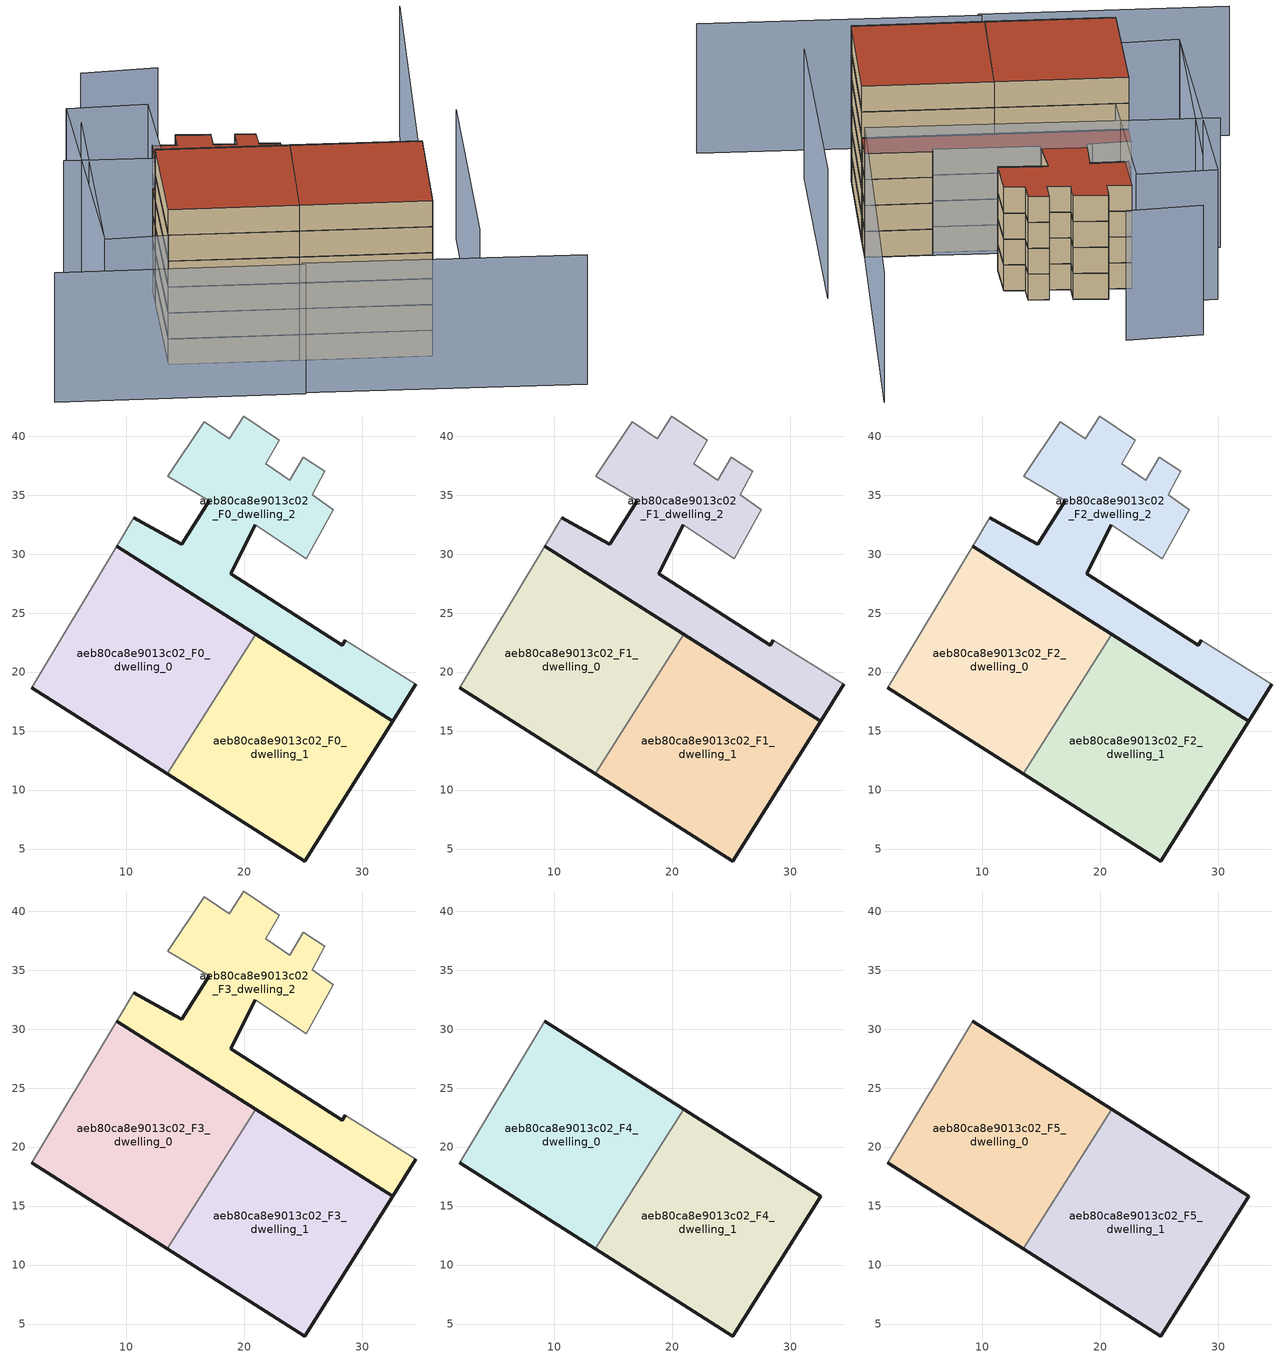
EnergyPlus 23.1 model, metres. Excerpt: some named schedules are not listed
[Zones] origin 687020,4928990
aeb80ca8e9013c02_F0_dwelling_0
 floor ground (EU_floor_Construction): 13.49,11.38 20.98,23.2 9.19,30.66 2,18.66 z0
 wall outside (EU_wall_Construction): 9.19,30.66 20.98,23.2 / 13.49,11.38 2,18.66 z0:3
 wall adiabatic (EU_wall_Construction): 2,18.66 9.19,30.66 z0:3
 wall to aeb80ca8e9013c02_F0_dwelling_1 (EU_wall_Construction): 20.98,23.2 13.49,11.38 z0:3
aeb80ca8e9013c02_F0_dwelling_1
 floor ground (EU_floor_Construction): 25.16,3.99 32.59,15.84 20.98,23.2 13.49,11.38 z0
 wall outside (EU_wall_Construction): 20.98,23.2 32.59,15.84 25.16,3.99 13.49,11.38 z0:3
aeb80ca8e9013c02_F0_dwelling_2
 floor ground (EU_floor_Construction): 32.59,15.84 34.56,18.98 28.59,22.72 28.31,22.28 18.87,28.33 20.94,32.5 25.27,29.6 27.58,33.75 25.78,35.04 26.85,37 25,38.22 23.89,36.26 21.82,37.67 22.97,39.63 19.97,41.71 18.74,39.78 16.61,41.23 13.55,36.6 17.06,34.54 14.74,30.84 14.18,31.15 10.64,33.08 9.19,30.66 z0
 wall outside (EU_wall_Construction): 20.94,32.5 18.87,28.33 28.31,22.28 28.59,22.72 / 34.56,18.98 32.59,15.84 9.19,30.66 / 10.64,33.08 14.18,31.15 14.74,30.84 17.06,34.54 z0:3
 wall adiabatic (EU_wall_Construction): 17.06,34.54 13.55,36.6 16.61,41.23 18.74,39.78 19.97,41.71 22.97,39.63 21.82,37.67 23.89,36.26 25,38.22 26.85,37 25.78,35.04 27.58,33.75 25.27,29.6 20.94,32.5 / 28.59,22.72 34.56,18.98 / 9.19,30.66 10.64,33.08 z0:3
aeb80ca8e9013c02_F1_dwelling_0
 floor to aeb80ca8e9013c02_F0_dwelling_0 (EU_floor_Construction): 13.49,11.38 20.98,23.2 9.19,30.66 2,18.66 z3
 wall outside (EU_wall_Construction): 9.19,30.66 20.98,23.2 / 13.49,11.38 2,18.66 z3:6
 wall adiabatic (EU_wall_Construction): 2,18.66 9.19,30.66 z3:6
 wall to aeb80ca8e9013c02_F1_dwelling_1 (EU_wall_Construction): 20.98,23.2 13.49,11.38 z3:6
aeb80ca8e9013c02_F1_dwelling_1
 floor to aeb80ca8e9013c02_F0_dwelling_1 (EU_floor_Construction): 25.16,3.99 32.59,15.84 20.98,23.2 13.49,11.38 z3
 wall outside (EU_wall_Construction): 20.98,23.2 32.59,15.84 25.16,3.99 13.49,11.38 z3:6
aeb80ca8e9013c02_F1_dwelling_2
 floor to aeb80ca8e9013c02_F0_dwelling_2 (EU_floor_Construction): 32.59,15.84 34.56,18.98 28.59,22.72 28.31,22.28 18.87,28.33 20.94,32.5 25.27,29.6 27.58,33.75 25.78,35.04 26.85,37 25,38.22 23.89,36.26 21.82,37.67 22.97,39.63 19.97,41.71 18.74,39.78 16.61,41.23 13.55,36.6 17.06,34.54 14.74,30.84 14.18,31.15 10.64,33.08 9.19,30.66 z3
 wall outside (EU_wall_Construction): 20.94,32.5 18.87,28.33 28.31,22.28 28.59,22.72 / 34.56,18.98 32.59,15.84 9.19,30.66 / 10.64,33.08 14.18,31.15 14.74,30.84 17.06,34.54 z3:6
 wall adiabatic (EU_wall_Construction): 17.06,34.54 13.55,36.6 16.61,41.23 18.74,39.78 19.97,41.71 22.97,39.63 21.82,37.67 23.89,36.26 25,38.22 26.85,37 25.78,35.04 27.58,33.75 25.27,29.6 20.94,32.5 / 28.59,22.72 34.56,18.98 / 9.19,30.66 10.64,33.08 z3:6
aeb80ca8e9013c02_F2_dwelling_0
 floor to aeb80ca8e9013c02_F1_dwelling_0 (EU_floor_Construction): 13.49,11.38 20.98,23.2 9.19,30.66 2,18.66 z6
 wall outside (EU_wall_Construction): 9.19,30.66 20.98,23.2 / 13.49,11.38 2,18.66 z6:9
 wall adiabatic (EU_wall_Construction): 2,18.66 9.19,30.66 z6:9
 wall to aeb80ca8e9013c02_F2_dwelling_1 (EU_wall_Construction): 20.98,23.2 13.49,11.38 z6:9
aeb80ca8e9013c02_F2_dwelling_1
 floor to aeb80ca8e9013c02_F1_dwelling_1 (EU_floor_Construction): 25.16,3.99 32.59,15.84 20.98,23.2 13.49,11.38 z6
 wall outside (EU_wall_Construction): 20.98,23.2 32.59,15.84 25.16,3.99 13.49,11.38 z6:9
aeb80ca8e9013c02_F2_dwelling_2
 floor to aeb80ca8e9013c02_F1_dwelling_2 (EU_floor_Construction): 32.59,15.84 34.56,18.98 28.59,22.72 28.31,22.28 18.87,28.33 20.94,32.5 25.27,29.6 27.58,33.75 25.78,35.04 26.85,37 25,38.22 23.89,36.26 21.82,37.67 22.97,39.63 19.97,41.71 18.74,39.78 16.61,41.23 13.55,36.6 17.06,34.54 14.74,30.84 14.18,31.15 10.64,33.08 9.19,30.66 z6
 wall outside (EU_wall_Construction): 20.94,32.5 18.87,28.33 28.31,22.28 28.59,22.72 / 34.56,18.98 32.59,15.84 9.19,30.66 / 10.64,33.08 14.18,31.15 14.74,30.84 17.06,34.54 z6:9
 wall adiabatic (EU_wall_Construction): 17.06,34.54 13.55,36.6 16.61,41.23 18.74,39.78 19.97,41.71 22.97,39.63 21.82,37.67 23.89,36.26 25,38.22 26.85,37 25.78,35.04 27.58,33.75 25.27,29.6 20.94,32.5 / 28.59,22.72 34.56,18.98 / 9.19,30.66 10.64,33.08 z6:9
aeb80ca8e9013c02_F3_dwelling_0
 floor to aeb80ca8e9013c02_F2_dwelling_0 (EU_floor_Construction): 13.49,11.38 20.98,23.2 9.19,30.66 2,18.66 z9
 wall outside (EU_wall_Construction): 9.19,30.66 20.98,23.2 / 13.49,11.38 2,18.66 z9:12
 wall adiabatic (EU_wall_Construction): 2,18.66 9.19,30.66 z9:12
 wall to aeb80ca8e9013c02_F3_dwelling_1 (EU_wall_Construction): 20.98,23.2 13.49,11.38 z9:12
aeb80ca8e9013c02_F3_dwelling_1
 floor to aeb80ca8e9013c02_F2_dwelling_1 (EU_floor_Construction): 25.16,3.99 32.59,15.84 20.98,23.2 13.49,11.38 z9
 wall outside (EU_wall_Construction): 20.98,23.2 32.59,15.84 25.16,3.99 13.49,11.38 z9:12
aeb80ca8e9013c02_F3_dwelling_2
 floor to aeb80ca8e9013c02_F2_dwelling_2 (EU_floor_Construction): 32.59,15.84 34.56,18.98 28.59,22.72 28.31,22.28 18.87,28.33 20.94,32.5 25.27,29.6 27.58,33.75 25.78,35.04 26.85,37 25,38.22 23.89,36.26 21.82,37.67 22.97,39.63 19.97,41.71 18.74,39.78 16.61,41.23 13.55,36.6 17.06,34.54 14.74,30.84 14.18,31.15 10.64,33.08 9.19,30.66 z9
 wall outside (EU_wall_Construction): 20.94,32.5 18.87,28.33 28.31,22.28 28.59,22.72 / 34.56,18.98 32.59,15.84 9.19,30.66 / 10.64,33.08 14.18,31.15 14.74,30.84 17.06,34.54 z9:12
 wall adiabatic (EU_wall_Construction): 17.06,34.54 13.55,36.6 16.61,41.23 18.74,39.78 19.97,41.71 22.97,39.63 21.82,37.67 23.89,36.26 25,38.22 26.85,37 25.78,35.04 27.58,33.75 25.27,29.6 20.94,32.5 / 28.59,22.72 34.56,18.98 / 9.19,30.66 10.64,33.08 z9:12
 roof outside (EU_roof_Construction): 26.85,37 25.78,35.04 27.58,33.75 25.27,29.6 20.94,32.5 18.87,28.33 28.31,22.28 28.59,22.72 34.56,18.98 32.59,15.84 9.19,30.66 10.64,33.08 14.18,31.15 14.74,30.84 17.06,34.54 13.55,36.6 16.61,41.23 18.74,39.78 19.97,41.71 22.97,39.63 21.82,37.67 23.89,36.26 25,38.22 z12
aeb80ca8e9013c02_F4_dwelling_0
 floor to aeb80ca8e9013c02_F3_dwelling_0 (EU_floor_Construction): 13.49,11.38 20.98,23.2 9.19,30.66 2,18.66 z12
 wall outside (EU_wall_Construction): 9.19,30.66 20.98,23.2 / 13.49,11.38 2,18.66 z12:15
 wall adiabatic (EU_wall_Construction): 2,18.66 9.19,30.66 z12:15
 wall to aeb80ca8e9013c02_F4_dwelling_1 (EU_wall_Construction): 20.98,23.2 13.49,11.38 z12:15
aeb80ca8e9013c02_F4_dwelling_1
 floor to aeb80ca8e9013c02_F3_dwelling_1 (EU_floor_Construction): 25.16,3.99 32.59,15.84 20.98,23.2 13.49,11.38 z12
 wall outside (EU_wall_Construction): 20.98,23.2 32.59,15.84 25.16,3.99 13.49,11.38 z12:15
aeb80ca8e9013c02_F5_dwelling_0
 floor to aeb80ca8e9013c02_F4_dwelling_0 (EU_floor_Construction): 13.49,11.38 20.98,23.2 9.19,30.66 2,18.66 z15
 wall outside (EU_wall_Construction): 9.19,30.66 20.98,23.2 / 13.49,11.38 2,18.66 z15:18
 wall adiabatic (EU_wall_Construction): 2,18.66 9.19,30.66 z15:18
 wall to aeb80ca8e9013c02_F5_dwelling_1 (EU_wall_Construction): 20.98,23.2 13.49,11.38 z15:18
 roof outside (EU_roof_Construction): 20.98,23.2 13.49,11.38 2,18.66 9.19,30.66 z18
aeb80ca8e9013c02_F5_dwelling_1
 floor to aeb80ca8e9013c02_F4_dwelling_1 (EU_floor_Construction): 25.16,3.99 32.59,15.84 20.98,23.2 13.49,11.38 z15
 wall outside (EU_wall_Construction): 20.98,23.2 32.59,15.84 25.16,3.99 13.49,11.38 z15:18
 roof outside (EU_roof_Construction): 32.59,15.84 25.16,3.99 13.49,11.38 20.98,23.2 z18
shading: 9.32,5.29 34.18,-10.72 / -12.54,18.78 9.49,4.88 / 10.24,44.97 -3.64,22.23 / 28.76,0.63 43.25,24.3 / 52.78,47 34.49,18.88 / 34.49,18.88 3.56,38.99 / 24.13,50.41 16.99,54.17 / -3.83,21.89 10.88,48.46 / 10.88,48.46 18.33,44.33 / 18.33,44.33 3.62,17.76 / 3.62,17.76 -3.83,21.89 z0:15
[Building]
EU S2 Campaign: North Axis=0; Terrain=City; Solar Distribution=FullExterior
[Site:Location]
Bologna: Latitude=44.5; Longitude=11.25; Time Zone=1; Elevation=37
[SizingPeriod:WeatherFileDays]
AnnualSizingPeriod: Begin Month=1; Begin Day of Month=1; End Month=12; End Day of Month=31; Day of Week for Start Day=Monday; Use Weather File Daylight Saving Period=No; Use Weather File Rain and Snow Indicators=No
[MATERIAL]
EU_InternalMass_Material: Roughness=MediumRough; Thickness=0.1; Conductivity=1; Density=1800; Specific Heat=900; Thermal Absorptance=0.9; Solar Absorptance=0.7; Visible Absorptance=0.7
[MATERIAL:NOMASS] Roughness=MediumRough; Thermal Absorptance=0.9; Solar Absorptance=0.7; Visible Absorptance=0.7
Name | Thermal Resistance
EU_wall_NoMass | 0.905828
EU_roof_NoMass | 0.37593
EU_floor_NoMass | 0.67114
[CONSTRUCTION]
EU_wall_Construction: EU_wall_NoMass
EU_roof_Construction: EU_roof_NoMass
EU_floor_Construction: EU_floor_NoMass
EU_InternalMass_Construction: EU_InternalMass_Material
[ZONE] Type=1; Multiplier=1; Ceiling Height=autocalculate; Floor Area=autocalculate; Part of Total Floor Area=Yes
Name | Volume
aeb80ca8e9013c02_F0_dwelling_0; aeb80ca8e9013c02_F1_dwelling_0; aeb80ca8e9013c02_F2_dwelling_0; aeb80ca8e9013c02_F3_dwelling_0; aeb80ca8e9013c02_F4_dwelling_0; aeb80ca8e9013c02_F5_dwelling_0 | 578.199
aeb80ca8e9013c02_F0_dwelling_1; aeb80ca8e9013c02_F1_dwelling_1; aeb80ca8e9013c02_F2_dwelling_1; aeb80ca8e9013c02_F3_dwelling_1; aeb80ca8e9013c02_F4_dwelling_1; aeb80ca8e9013c02_F5_dwelling_1 | 578.2
aeb80ca8e9013c02_F0_dwelling_2 | 578.186
aeb80ca8e9013c02_F1_dwelling_2; aeb80ca8e9013c02_F2_dwelling_2; aeb80ca8e9013c02_F3_dwelling_2 | 578.187
[INTERNALMASS] Construction=EU_InternalMass_Construction
Name | Zone or ZoneList | Surface Area
aeb80ca8e9013c02_F0_dwelling_0_EU_InternalMass | aeb80ca8e9013c02_F0_dwelling_0 | 192.729
aeb80ca8e9013c02_F0_dwelling_1_EU_InternalMass | aeb80ca8e9013c02_F0_dwelling_1 | 192.735
aeb80ca8e9013c02_F0_dwelling_2_EU_InternalMass | aeb80ca8e9013c02_F0_dwelling_2 | 192.729
aeb80ca8e9013c02_F1_dwelling_0_EU_InternalMass | aeb80ca8e9013c02_F1_dwelling_0 | 192.729
aeb80ca8e9013c02_F1_dwelling_1_EU_InternalMass | aeb80ca8e9013c02_F1_dwelling_1 | 192.735
aeb80ca8e9013c02_F1_dwelling_2_EU_InternalMass | aeb80ca8e9013c02_F1_dwelling_2 | 192.729
aeb80ca8e9013c02_F2_dwelling_0_EU_InternalMass | aeb80ca8e9013c02_F2_dwelling_0 | 192.729
aeb80ca8e9013c02_F2_dwelling_1_EU_InternalMass | aeb80ca8e9013c02_F2_dwelling_1 | 192.735
aeb80ca8e9013c02_F2_dwelling_2_EU_InternalMass | aeb80ca8e9013c02_F2_dwelling_2 | 192.729
aeb80ca8e9013c02_F3_dwelling_0_EU_InternalMass | aeb80ca8e9013c02_F3_dwelling_0 | 192.729
aeb80ca8e9013c02_F3_dwelling_1_EU_InternalMass | aeb80ca8e9013c02_F3_dwelling_1 | 192.735
aeb80ca8e9013c02_F3_dwelling_2_EU_InternalMass | aeb80ca8e9013c02_F3_dwelling_2 | 192.729
aeb80ca8e9013c02_F4_dwelling_0_EU_InternalMass | aeb80ca8e9013c02_F4_dwelling_0 | 289.104
aeb80ca8e9013c02_F4_dwelling_1_EU_InternalMass | aeb80ca8e9013c02_F4_dwelling_1 | 289.101
aeb80ca8e9013c02_F5_dwelling_0_EU_InternalMass | aeb80ca8e9013c02_F5_dwelling_0 | 289.104
aeb80ca8e9013c02_F5_dwelling_1_EU_InternalMass | aeb80ca8e9013c02_F5_dwelling_1 | 289.101
[OTHEREQUIPMENT] Fuel Type=Electricity; Design Level Calculation Method=Watts/Area; Power per Zone Floor Area=1; Fraction Latent=0; Fraction Radiant=0; Fraction Lost=0; Carbon Dioxide Generation Rate=0; EndUse Subcategory=EU_Step8_InternalGains
Name | Zone or ZoneList or Space or SpaceList | Schedule
EU_Step8_InternalGain_aeb80ca8e9013c02_F0_dwelling_0_f000 | aeb80ca8e9013c02_F0_dwelling_0 | EU_Step8_GainSchedule_aeb80ca8e9013c02_F0_dwelling_0_f000
EU_Step8_InternalGain_aeb80ca8e9013c02_F0_dwelling_1_f000 | aeb80ca8e9013c02_F0_dwelling_1 | EU_Step8_GainSchedule_aeb80ca8e9013c02_F0_dwelling_1_f000
EU_Step8_InternalGain_aeb80ca8e9013c02_F0_dwelling_2_f000 | aeb80ca8e9013c02_F0_dwelling_2 | EU_Step8_GainSchedule_aeb80ca8e9013c02_F0_dwelling_2_f000
EU_Step8_InternalGain_aeb80ca8e9013c02_F1_dwelling_0_f000 | aeb80ca8e9013c02_F1_dwelling_0 | EU_Step8_GainSchedule_aeb80ca8e9013c02_F1_dwelling_0_f000
EU_Step8_InternalGain_aeb80ca8e9013c02_F1_dwelling_1_f000 | aeb80ca8e9013c02_F1_dwelling_1 | EU_Step8_GainSchedule_aeb80ca8e9013c02_F1_dwelling_1_f000
EU_Step8_InternalGain_aeb80ca8e9013c02_F1_dwelling_2_f000 | aeb80ca8e9013c02_F1_dwelling_2 | EU_Step8_GainSchedule_aeb80ca8e9013c02_F1_dwelling_2_f000
EU_Step8_InternalGain_aeb80ca8e9013c02_F2_dwelling_0_f000 | aeb80ca8e9013c02_F2_dwelling_0 | EU_Step8_GainSchedule_aeb80ca8e9013c02_F2_dwelling_0_f000
EU_Step8_InternalGain_aeb80ca8e9013c02_F2_dwelling_1_f000 | aeb80ca8e9013c02_F2_dwelling_1 | EU_Step8_GainSchedule_aeb80ca8e9013c02_F2_dwelling_1_f000
EU_Step8_InternalGain_aeb80ca8e9013c02_F2_dwelling_2_f000 | aeb80ca8e9013c02_F2_dwelling_2 | EU_Step8_GainSchedule_aeb80ca8e9013c02_F2_dwelling_2_f000
EU_Step8_InternalGain_aeb80ca8e9013c02_F3_dwelling_0_f000 | aeb80ca8e9013c02_F3_dwelling_0 | EU_Step8_GainSchedule_aeb80ca8e9013c02_F3_dwelling_0_f000
EU_Step8_InternalGain_aeb80ca8e9013c02_F3_dwelling_1_f000 | aeb80ca8e9013c02_F3_dwelling_1 | EU_Step8_GainSchedule_aeb80ca8e9013c02_F3_dwelling_1_f000
EU_Step8_InternalGain_aeb80ca8e9013c02_F3_dwelling_2_f000 | aeb80ca8e9013c02_F3_dwelling_2 | EU_Step8_GainSchedule_aeb80ca8e9013c02_F3_dwelling_2_f000
EU_Step8_InternalGain_aeb80ca8e9013c02_F4_dwelling_0_f000 | aeb80ca8e9013c02_F4_dwelling_0 | EU_Step8_GainSchedule_aeb80ca8e9013c02_F4_dwelling_0_f000
EU_Step8_InternalGain_aeb80ca8e9013c02_F4_dwelling_1_f000 | aeb80ca8e9013c02_F4_dwelling_1 | EU_Step8_GainSchedule_aeb80ca8e9013c02_F4_dwelling_1_f000
EU_Step8_InternalGain_aeb80ca8e9013c02_F5_dwelling_0_f000 | aeb80ca8e9013c02_F5_dwelling_0 | EU_Step8_GainSchedule_aeb80ca8e9013c02_F5_dwelling_0_f000
EU_Step8_InternalGain_aeb80ca8e9013c02_F5_dwelling_1_f000 | aeb80ca8e9013c02_F5_dwelling_1 | EU_Step8_GainSchedule_aeb80ca8e9013c02_F5_dwelling_1_f000
[ZONEVENTILATION:DESIGNFLOWRATE] Schedule=EU_AlwaysOn; Design Flow Rate Calculation Method=AirChanges/Hour; Air Changes per Hour=0.73129; Ventilation Type=Natural; Fan Pressure Rise=0; Fan Total Efficiency=1; Constant Term Coefficient=1; Temperature Term Coefficient=0; Velocity Term Coefficient=0; Velocity Squared Term Coefficient=0; Minimum Indoor Temperature=-100; Maximum Indoor Temperature=100; Delta Temperature=-100; Minimum Outdoor Temperature=-100; Maximum Outdoor Temperature=100; Maximum Wind Speed=40
Name | Zone or ZoneList or Space or SpaceList
EU_ConstantAir_aeb80ca8e9013c02_F0_dwelling_0 | aeb80ca8e9013c02_F0_dwelling_0
EU_ConstantAir_aeb80ca8e9013c02_F0_dwelling_1 | aeb80ca8e9013c02_F0_dwelling_1
EU_ConstantAir_aeb80ca8e9013c02_F0_dwelling_2 | aeb80ca8e9013c02_F0_dwelling_2
EU_ConstantAir_aeb80ca8e9013c02_F1_dwelling_0 | aeb80ca8e9013c02_F1_dwelling_0
EU_ConstantAir_aeb80ca8e9013c02_F1_dwelling_1 | aeb80ca8e9013c02_F1_dwelling_1
EU_ConstantAir_aeb80ca8e9013c02_F1_dwelling_2 | aeb80ca8e9013c02_F1_dwelling_2
EU_ConstantAir_aeb80ca8e9013c02_F2_dwelling_0 | aeb80ca8e9013c02_F2_dwelling_0
EU_ConstantAir_aeb80ca8e9013c02_F2_dwelling_1 | aeb80ca8e9013c02_F2_dwelling_1
EU_ConstantAir_aeb80ca8e9013c02_F2_dwelling_2 | aeb80ca8e9013c02_F2_dwelling_2
EU_ConstantAir_aeb80ca8e9013c02_F3_dwelling_0 | aeb80ca8e9013c02_F3_dwelling_0
EU_ConstantAir_aeb80ca8e9013c02_F3_dwelling_1 | aeb80ca8e9013c02_F3_dwelling_1
EU_ConstantAir_aeb80ca8e9013c02_F3_dwelling_2 | aeb80ca8e9013c02_F3_dwelling_2
EU_ConstantAir_aeb80ca8e9013c02_F4_dwelling_0 | aeb80ca8e9013c02_F4_dwelling_0
EU_ConstantAir_aeb80ca8e9013c02_F4_dwelling_1 | aeb80ca8e9013c02_F4_dwelling_1
EU_ConstantAir_aeb80ca8e9013c02_F5_dwelling_0 | aeb80ca8e9013c02_F5_dwelling_0
EU_ConstantAir_aeb80ca8e9013c02_F5_dwelling_1 | aeb80ca8e9013c02_F5_dwelling_1
[HVACTEMPLATE:THERMOSTAT] Constant Heating Setpoint=20; Constant Cooling Setpoint=50
EU_HeatOnly_aeb80ca8e9013c02_F0_dwelling_0; EU_HeatOnly_aeb80ca8e9013c02_F0_dwelling_1; EU_HeatOnly_aeb80ca8e9013c02_F0_dwelling_2; EU_HeatOnly_aeb80ca8e9013c02_F1_dwelling_0; EU_HeatOnly_aeb80ca8e9013c02_F1_dwelling_1; EU_HeatOnly_aeb80ca8e9013c02_F1_dwelling_2; EU_HeatOnly_aeb80ca8e9013c02_F2_dwelling_0; EU_HeatOnly_aeb80ca8e9013c02_F2_dwelling_1; EU_HeatOnly_aeb80ca8e9013c02_F2_dwelling_2; EU_HeatOnly_aeb80ca8e9013c02_F3_dwelling_0; EU_HeatOnly_aeb80ca8e9013c02_F3_dwelling_1; EU_HeatOnly_aeb80ca8e9013c02_F3_dwelling_2; EU_HeatOnly_aeb80ca8e9013c02_F4_dwelling_0; EU_HeatOnly_aeb80ca8e9013c02_F4_dwelling_1; EU_HeatOnly_aeb80ca8e9013c02_F5_dwelling_0; EU_HeatOnly_aeb80ca8e9013c02_F5_dwelling_1
[HVACTEMPLATE:ZONE:IDEALLOADSAIRSYSTEM] System Availability Schedule=EU_AlwaysOn; Maximum Heating Supply Air Temperature=50; Minimum Cooling Supply Air Temperature=13; Maximum Heating Supply Air Humidity Ratio=0.0156; Minimum Cooling Supply Air Humidity Ratio=0.0077; Heating Limit=NoLimit; Cooling Limit=NoLimit; Heating Availability Schedule=EU_AlwaysOn; Cooling Availability Schedule=EU_CoolingOff; Dehumidification Control Type=ConstantSensibleHeatRatio; Cooling Sensible Heat Ratio=0.7; Dehumidification Setpoint=60; Humidification Control Type=None; Humidification Setpoint=30; Outdoor Air Method=None; Outdoor Air Flow Rate per Person=0.00944; Outdoor Air Flow Rate per Zone Floor Area=0; Outdoor Air Flow Rate per Zone=0; Demand Controlled Ventilation Type=None; Outdoor Air Economizer Type=NoEconomizer; Heat Recovery Type=None; Sensible Heat Recovery Effectiveness=0.7; Latent Heat Recovery Effectiveness=0.65
Name | Template Thermostat
aeb80ca8e9013c02_F0_dwelling_0 | EU_HeatOnly_aeb80ca8e9013c02_F0_dwelling_0
aeb80ca8e9013c02_F0_dwelling_1 | EU_HeatOnly_aeb80ca8e9013c02_F0_dwelling_1
